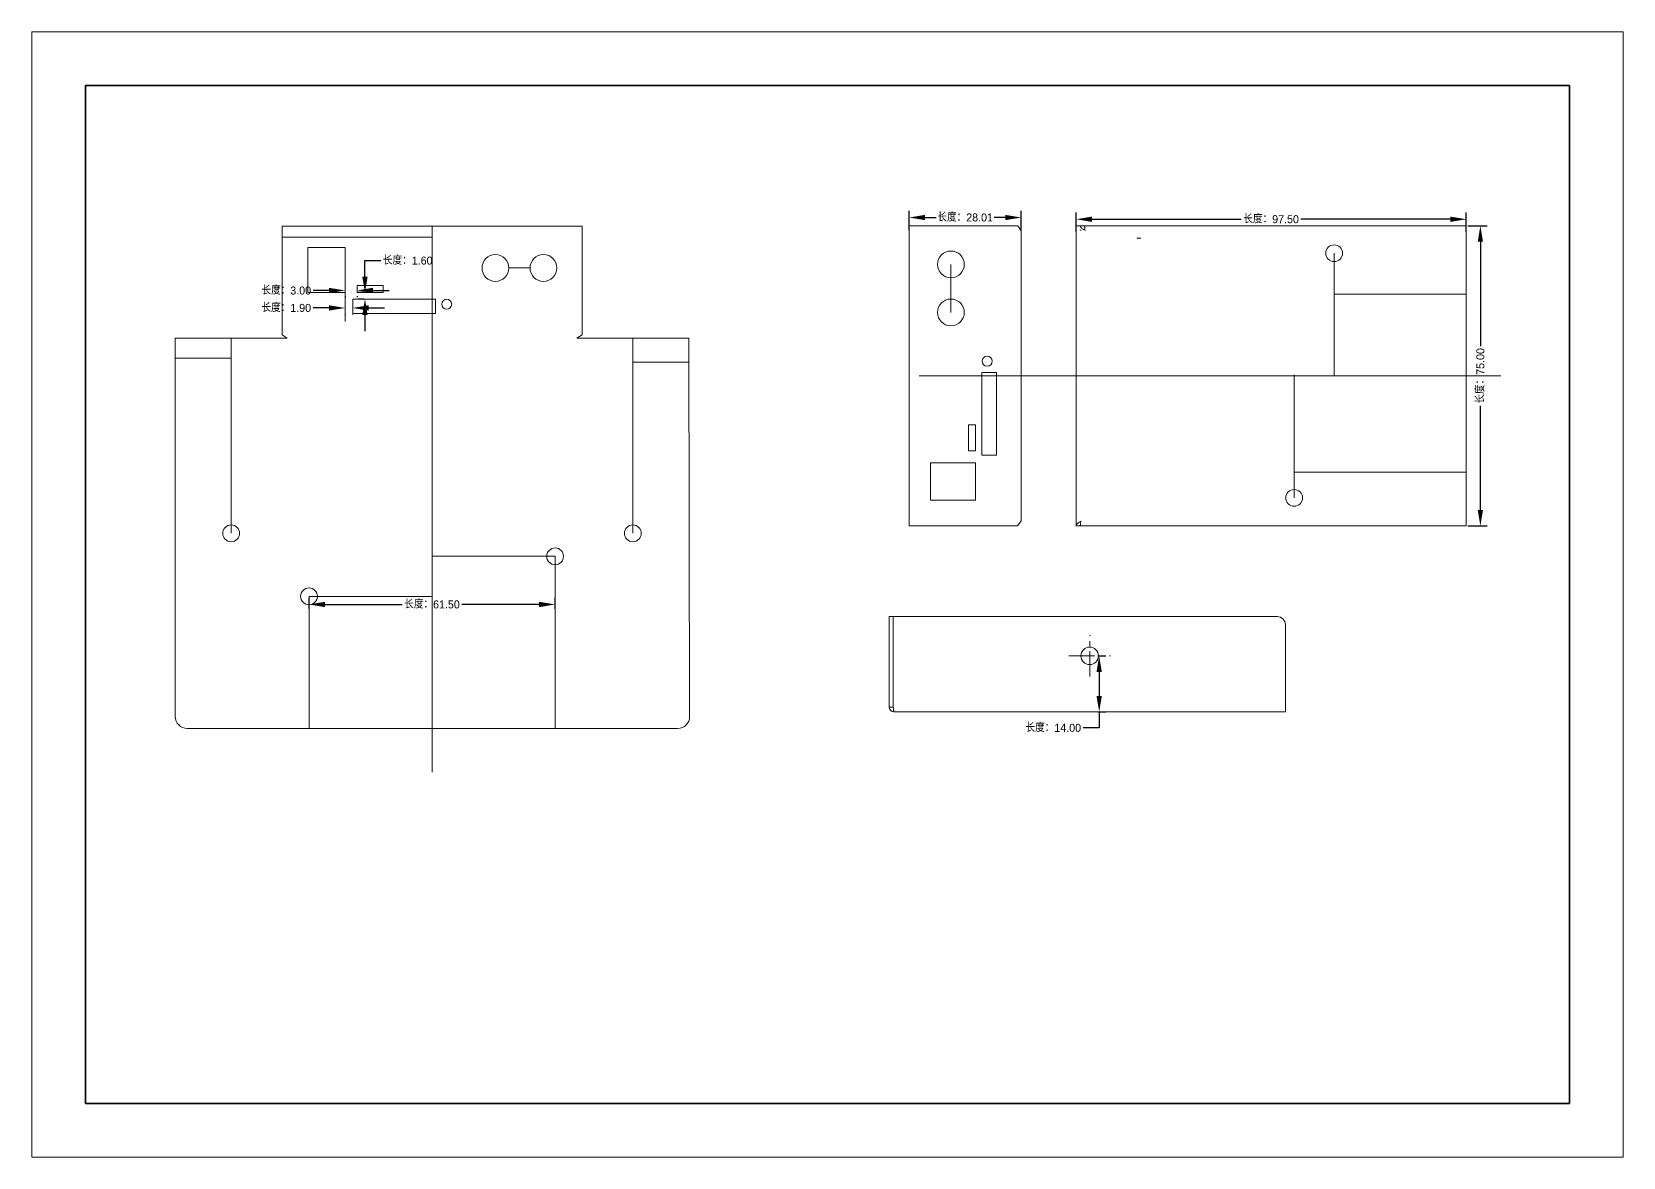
# Model space of a CAD drawing. Header units: millimetres. Extents: x 14577 to 15407, y 2074 to 2357.
# Drawn here: x 14577 to 14974.8, y 2073.8 to 2355.1 of the extents above; entities that cross this region are included whole.
import ezdxf

# ---------------------------------------------------------------- set-up
doc = ezdxf.new("R2010")
doc.units = ezdxf.units.MM
doc.header["$LTSCALE"] = 0.5
doc.header["$PDSIZE"] = -5
doc.linetypes.add('CENTERX2', pattern=[20.32, 12.7, -2.54, 2.54, -2.54])
doc.layers.get('0').update_dxf_attribs({"lineweight": 18})
doc.layers.get('Defpoints').update_dxf_attribs({"lineweight": 18})
doc.layers.add('PUB_DIM尺寸', color=3, linetype='Continuous', lineweight=20, true_color=0x00ff00)
for name, color, linetype, lineweight in [('中心线层', 1, 'CENTERX2', 15), ('文字标注', 2, 'Continuous', 18), ('粗实线层', 7, 'Continuous', 35), ('细实线层', 7, 'Continuous', 18)]:
    doc.layers.add(name, color=color, linetype=linetype, lineweight=lineweight)
doc.styles.add('OdaTtfStyle1552966015', font='', dxfattribs={"bigfont": 'hztxt.shx'})
doc.styles.add('OdaTtfStyle1552972841', font='', dxfattribs={"bigfont": 'hztxt.shx'})
doc.styles.add('OdaTtfStyle1552972908', font='', dxfattribs={"bigfont": 'hztxt.shx'})
doc.styles.add('OdaTtfStyle1552972964', font='', dxfattribs={"bigfont": 'hztxt.shx'})
doc.styles.add('OdaTtfStyle1552973134', font='', dxfattribs={"bigfont": 'hztxt.shx'})
doc.styles.add('OdaTtfStyle1552973243', font='', dxfattribs={"bigfont": 'hztxt.shx'})
doc.styles.add('OdaTtfStyle1552973267', font='', dxfattribs={"bigfont": 'hztxt.shx'})
doc.styles.add('OdaTtfStyle1552973288', font='', dxfattribs={"bigfont": 'hztxt.shx'})
doc.styles.get('OdaTtfStyle1552966015').set_extended_font_data('hztxt')
doc.styles.get('OdaTtfStyle1552972841').set_extended_font_data('hztxt')
doc.styles.get('OdaTtfStyle1552972908').set_extended_font_data('hztxt')
doc.styles.get('OdaTtfStyle1552972964').set_extended_font_data('hztxt')
doc.styles.get('OdaTtfStyle1552973134').set_extended_font_data('hztxt')
doc.styles.get('OdaTtfStyle1552973243').set_extended_font_data('hztxt')
doc.styles.get('OdaTtfStyle1552973267').set_extended_font_data('hztxt')
doc.styles.get('OdaTtfStyle1552973288').set_extended_font_data('hztxt')
doc.dimstyles.new('standard(1552966015)', dxfattribs={"dimtxt": 0.18, "dimasz": 4, "dimexe": 0.18, "dimexo": 0.0625, "dimgap": 0.571429, "dimtad": 0, "dimtoh": 1, "dimdec": 4, "dimzin": 0, "dimdsep": 46, "dimtxsty": 'OdaTtfStyle1552966015', "dimsah": 1, "dimcen": 0.09, "dimadec": 0, "dimazin": 0, "dimtfac": 1, "dimtdec": 4, "dimtofl": 0, "dimtmove": 0, "dimatfit": 3, "dimfxl": 1, "dimtolj": 1, "dimtzin": 0, "dimarcsym": 0})
doc.dimstyles.new('standard(1552972841)', dxfattribs={"dimtxt": 0.18, "dimasz": 4, "dimexe": 0.18, "dimexo": 0.0625, "dimgap": 0.571429, "dimtad": 0, "dimtoh": 1, "dimdec": 4, "dimzin": 0, "dimdsep": 46, "dimtxsty": 'OdaTtfStyle1552972841', "dimsah": 1, "dimcen": 0.09, "dimadec": 0, "dimazin": 0, "dimtfac": 1, "dimtdec": 4, "dimtofl": 0, "dimtmove": 0, "dimatfit": 3, "dimfxl": 1, "dimtolj": 1, "dimtzin": 0, "dimarcsym": 0})
doc.dimstyles.new('standard(1552972908)', dxfattribs={"dimtxt": 0.18, "dimasz": 4, "dimexe": 0.18, "dimexo": 0.0625, "dimgap": 0.571429, "dimtad": 0, "dimtoh": 1, "dimdec": 4, "dimzin": 0, "dimdsep": 46, "dimtxsty": 'OdaTtfStyle1552972908', "dimsah": 1, "dimcen": 0.09, "dimadec": 0, "dimazin": 0, "dimtfac": 1, "dimtdec": 4, "dimtofl": 0, "dimtmove": 0, "dimatfit": 3, "dimfxl": 1, "dimtolj": 1, "dimtzin": 0, "dimarcsym": 0})
doc.dimstyles.new('standard(1552972964)', dxfattribs={"dimtxt": 0.18, "dimasz": 4, "dimexe": 0.18, "dimexo": 0.0625, "dimgap": 0.571429, "dimtad": 0, "dimtoh": 1, "dimdec": 4, "dimzin": 0, "dimdsep": 46, "dimtxsty": 'OdaTtfStyle1552972964', "dimsah": 1, "dimcen": 0.09, "dimadec": 0, "dimazin": 0, "dimtfac": 1, "dimtdec": 4, "dimtofl": 0, "dimtmove": 0, "dimatfit": 3, "dimfxl": 1, "dimtolj": 1, "dimtzin": 0, "dimarcsym": 0})
doc.dimstyles.new('standard(1552973134)', dxfattribs={"dimtxt": 0.18, "dimasz": 4, "dimexe": 0.18, "dimexo": 0.0625, "dimgap": 0.571429, "dimtad": 0, "dimtoh": 1, "dimdec": 4, "dimzin": 0, "dimdsep": 46, "dimtxsty": 'OdaTtfStyle1552973134', "dimsah": 1, "dimcen": 0.09, "dimadec": 0, "dimazin": 0, "dimtfac": 1, "dimtdec": 4, "dimtofl": 0, "dimtmove": 0, "dimatfit": 3, "dimfxl": 1, "dimtolj": 1, "dimtzin": 0, "dimarcsym": 0})
doc.dimstyles.new('standard(1552973243)', dxfattribs={"dimtxt": 0.18, "dimasz": 4, "dimexe": 0.18, "dimexo": 0.0625, "dimgap": 0.571429, "dimtad": 0, "dimtoh": 1, "dimdec": 4, "dimzin": 0, "dimdsep": 46, "dimtxsty": 'OdaTtfStyle1552973243', "dimsah": 1, "dimcen": 0.09, "dimadec": 0, "dimazin": 0, "dimtfac": 1, "dimtdec": 4, "dimtofl": 0, "dimtmove": 0, "dimatfit": 3, "dimfxl": 1, "dimtolj": 1, "dimtzin": 0, "dimarcsym": 0})
doc.dimstyles.new('standard(1552973267)', dxfattribs={"dimtxt": 0.18, "dimasz": 4, "dimexe": 0.18, "dimexo": 0.0625, "dimgap": 0.571429, "dimtad": 0, "dimtoh": 1, "dimdec": 4, "dimzin": 0, "dimdsep": 46, "dimtxsty": 'OdaTtfStyle1552973267', "dimsah": 1, "dimcen": 0.09, "dimadec": 0, "dimazin": 0, "dimtfac": 1, "dimtdec": 4, "dimtofl": 0, "dimtmove": 0, "dimatfit": 3, "dimfxl": 1, "dimtolj": 1, "dimtzin": 0, "dimarcsym": 0})
doc.dimstyles.new('standard(1552973288)', dxfattribs={"dimtxt": 0.18, "dimasz": 4, "dimexe": 0.18, "dimexo": 0.0625, "dimgap": 0.571429, "dimtad": 0, "dimtoh": 1, "dimdec": 4, "dimzin": 0, "dimdsep": 46, "dimtxsty": 'OdaTtfStyle1552973288', "dimsah": 1, "dimcen": 0.09, "dimadec": 0, "dimazin": 0, "dimtfac": 1, "dimtdec": 4, "dimtofl": 0, "dimtmove": 0, "dimatfit": 3, "dimfxl": 1, "dimtolj": 1, "dimtzin": 0, "dimarcsym": 0})

# ---------------------------------------------------------------- blocks, each defined once
blk = doc.blocks.new('$CAXA_FRAME_13B17AC1$')
at = {"layer": '粗实线层'}
for p, q in [((-138.5, 95), (-138.5, -95)), ((138.5, 95), (-138.5, 95)), ((138.5, -95), (138.5, 95)), ((-138.5, -95), (138.5, -95))]:
    blk.add_line(p, q, dxfattribs=at)
at = {"layer": '细实线层'}
for p, q in [((148.5, 105), (-148.5, 105)), ((-148.5, 105), (-148.5, -105)), ((148.5, -105), (148.5, 105)), ((-148.5, -105), (148.5, -105))]:
    blk.add_line(p, q, dxfattribs=at)
blk = doc.blocks.new('*D182')
at = {"layer": 'Defpoints', "color": 0}
for p in [(14841.44, 2199.12), (14841.44, 2185.12), (14843.81, 2185.12)]:
    blk.add_point(p, dxfattribs=at)
at = {"layer": 'PUB_DIM尺寸', "color": 0, "linetype": 'Continuous', "lineweight": -2, "ltscale": 0.984829}
for p, q in [((14843.44, 2199.12), (14845.47, 2199.12)), ((14843.81, 2195.12), (14843.81, 2189.12)), ((14843.44, 2185.12), (14845.47, 2185.12)), ((14843.81, 2185.12), (14843.81, 2181.12)), ((14843.81, 2181.12), (14839.81, 2181.12))]:
    blk.add_line(p, q, dxfattribs=at)
at = {"layer": 'PUB_DIM尺寸', "color": 0}
for points in [[(14844.47, 2195.12), (14843.14, 2195.12), (14843.81, 2199.12)], [(14843.14, 2189.12), (14844.47, 2189.12), (14843.81, 2185.12)]]:
    blk.add_solid(points, dxfattribs=at)
at = {"layer": 'PUB_DIM尺寸', "color": 3, "insert": (14832.34, 2181.12), "char_height": 2, "attachment_point": 5, "style": 'OdaTtfStyle1552966015'}
blk.add_mtext('\\A1;长度：14.00', dxfattribs=at)
blk = doc.blocks.new('*D188')
at = {"layer": 'Defpoints', "color": 0}
for p in [(14660.29, 2289.89), (14662.01, 2289.89), (14662.01, 2288.29)]:
    blk.add_point(p, dxfattribs=at)
at = {"layer": 'PUB_DIM尺寸', "color": 0, "linetype": 'Continuous', "lineweight": -2, "ltscale": 0.71683}
for p, q in [((14660.29, 2297.89), (14664.29, 2297.89)), ((14660.29, 2293.89), (14660.29, 2297.89)), ((14660.01, 2289.89), (14658.63, 2289.89)), ((14660.01, 2288.29), (14658.63, 2288.29)), ((14660.29, 2284.29), (14660.29, 2280.29))]:
    blk.add_line(p, q, dxfattribs=at)
at = {"layer": 'PUB_DIM尺寸', "color": 0}
for points in [[(14659.63, 2293.89), (14660.96, 2293.89), (14660.29, 2289.89)], [(14660.96, 2284.29), (14659.63, 2284.29), (14660.29, 2288.29)]]:
    blk.add_solid(points, dxfattribs=at)
at = {"layer": 'PUB_DIM尺寸', "color": 3, "insert": (14670.99, 2297.89), "char_height": 2, "attachment_point": 5, "style": 'OdaTtfStyle1552972841'}
blk.add_mtext('\\A1;长度：1.60', dxfattribs=at)
blk = doc.blocks.new('*D189')
at = {"layer": 'Defpoints', "color": 0}
for p in [(14655.32, 2286.49), (14655.32, 2286.07), (14657.22, 2286.49)]:
    blk.add_point(p, dxfattribs=at)
at = {"layer": 'PUB_DIM尺寸', "color": 0, "linetype": 'Continuous', "lineweight": -2, "ltscale": 0.175631}
for p, q in [((14651.32, 2286.07), (14647.32, 2286.07)), ((14655.32, 2284.49), (14655.32, 2284.41)), ((14657.22, 2284.49), (14657.22, 2284.41)), ((14661.22, 2286.07), (14665.22, 2286.07))]:
    blk.add_line(p, q, dxfattribs=at)
at = {"layer": 'PUB_DIM尺寸', "color": 0}
for points in [[(14651.32, 2285.41), (14651.32, 2286.74), (14655.32, 2286.07)], [(14661.22, 2286.74), (14661.22, 2285.41), (14657.22, 2286.07)]]:
    blk.add_solid(points, dxfattribs=at)
at = {"layer": 'PUB_DIM尺寸', "color": 3, "insert": (14640.63, 2286.07), "char_height": 2, "attachment_point": 5, "style": 'OdaTtfStyle1552972908'}
blk.add_mtext('\\A1;长度：1.90', dxfattribs=at)
blk = doc.blocks.new('*D190')
at = {"layer": 'Defpoints', "color": 0}
for p in [(14655.32, 2290.98), (14655.33, 2290.44), (14658.32, 2290.98)]:
    blk.add_point(p, dxfattribs=at)
at = {"layer": 'PUB_DIM尺寸', "color": 0, "linetype": 'Continuous', "lineweight": -2, "ltscale": 0.225975}
for p, q in [((14651.33, 2290.43), (14647.33, 2290.42)), ((14655.33, 2288.98), (14655.33, 2288.77)), ((14658.33, 2288.98), (14658.33, 2288.77)), ((14662.33, 2290.45), (14666.33, 2290.45))]:
    blk.add_line(p, q, dxfattribs=at)
at = {"layer": 'PUB_DIM尺寸', "color": 0}
for points in [[(14651.33, 2289.76), (14651.32, 2291.1), (14655.33, 2290.44)], [(14662.32, 2291.11), (14662.33, 2289.78), (14658.33, 2290.44)]]:
    blk.add_solid(points, dxfattribs=at)
at = {"layer": 'PUB_DIM尺寸', "color": 3, "insert": (14640.63, 2290.42), "char_height": 2, "attachment_point": 5, "style": 'OdaTtfStyle1552972964'}
blk.add_mtext('\\A1;长度：3.00', dxfattribs=at)
blk = doc.blocks.new('*D191')
at = {"layer": 'Defpoints', "color": 0}
for p in [(14707.81, 2211.97), (14646.31, 2208.85), (14707.81, 2208.85)]:
    blk.add_point(p, dxfattribs=at)
at = {"layer": 'PUB_DIM尺寸', "color": 0, "linetype": 'Continuous', "lineweight": -2, "ltscale": 1.300229}
for p, q in [((14646.31, 2210.85), (14646.31, 2213.63)), ((14650.31, 2211.97), (14669.6, 2211.97)), ((14703.81, 2211.97), (14684.53, 2211.97)), ((14707.81, 2210.85), (14707.81, 2213.63))]:
    blk.add_line(p, q, dxfattribs=at)
at = {"layer": 'PUB_DIM尺寸', "color": 0}
for points in [[(14650.31, 2212.63), (14650.31, 2211.3), (14646.31, 2211.97)], [(14703.81, 2211.3), (14703.81, 2212.63), (14707.81, 2211.97)]]:
    blk.add_solid(points, dxfattribs=at)
at = {"layer": 'PUB_DIM尺寸', "color": 3, "insert": (14677.06, 2211.97), "char_height": 2, "attachment_point": 5, "style": 'OdaTtfStyle1552973134'}
blk.add_mtext('\\A1;长度：61.50', dxfattribs=at)
blk = doc.blocks.new('*D192')
at = {"layer": 'Defpoints', "color": 0}
for p in [(14935.54, 2308.24), (14838.04, 2303.07), (14935.54, 2303.07)]:
    blk.add_point(p, dxfattribs=at)
at = {"layer": 'PUB_DIM尺寸', "color": 0, "linetype": 'Continuous', "lineweight": -2, "ltscale": 2.151917}
for p, q in [((14838.04, 2305.07), (14838.04, 2309.9)), ((14842.04, 2308.24), (14879.32, 2308.24)), ((14931.54, 2308.24), (14894.25, 2308.24)), ((14935.54, 2305.07), (14935.54, 2309.9))]:
    blk.add_line(p, q, dxfattribs=at)
at = {"layer": 'PUB_DIM尺寸', "color": 0}
for points in [[(14842.04, 2308.9), (14842.04, 2307.57), (14838.04, 2308.24)], [(14931.54, 2307.57), (14931.54, 2308.9), (14935.54, 2308.24)]]:
    blk.add_solid(points, dxfattribs=at)
at = {"layer": 'PUB_DIM尺寸', "color": 3, "insert": (14886.79, 2308.24), "char_height": 2, "attachment_point": 5, "style": 'OdaTtfStyle1552973243'}
blk.add_mtext('\\A1;长度：97.50', dxfattribs=at)
blk = doc.blocks.new('*D193')
at = {"layer": 'Defpoints', "color": 0}
for p in [(14933.92, 2306.6), (14933.92, 2231.6), (14939.09, 2231.6)]:
    blk.add_point(p, dxfattribs=at)
at = {"layer": 'PUB_DIM尺寸', "color": 0, "linetype": 'Continuous', "lineweight": -2, "ltscale": 2.151917}
for p, q in [((14935.92, 2306.6), (14940.75, 2306.6)), ((14939.09, 2302.6), (14939.09, 2276.56)), ((14939.09, 2235.6), (14939.09, 2261.63)), ((14935.92, 2231.6), (14940.75, 2231.6))]:
    blk.add_line(p, q, dxfattribs=at)
at = {"layer": 'PUB_DIM尺寸', "color": 0}
for points in [[(14939.75, 2302.6), (14938.42, 2302.6), (14939.09, 2306.6)], [(14938.42, 2235.6), (14939.75, 2235.6), (14939.09, 2231.6)]]:
    blk.add_solid(points, dxfattribs=at)
at = {"layer": 'PUB_DIM尺寸', "color": 3, "insert": (14939.09, 2269.1), "char_height": 2, "attachment_point": 5, "rotation": 90, "style": 'OdaTtfStyle1552973267'}
blk.add_mtext('\\A1;长度：75.00', dxfattribs=at)
blk = doc.blocks.new('*D194')
at = {"layer": 'Defpoints', "color": 0}
for p in [(14824.32, 2308.67), (14796.31, 2303.5), (14824.32, 2303.5)]:
    blk.add_point(p, dxfattribs=at)
at = {"layer": 'PUB_DIM尺寸', "color": 0, "linetype": 'Continuous', "lineweight": -2, "ltscale": 2.151917}
for p, q in [((14796.31, 2305.5), (14796.31, 2310.33)), ((14800.31, 2308.67), (14803.05, 2308.67)), ((14820.32, 2308.67), (14817.59, 2308.67)), ((14824.32, 2305.5), (14824.32, 2310.33))]:
    blk.add_line(p, q, dxfattribs=at)
at = {"layer": 'PUB_DIM尺寸', "color": 0}
for points in [[(14800.31, 2309.33), (14800.31, 2308), (14796.31, 2308.67)], [(14820.32, 2308), (14820.32, 2309.33), (14824.32, 2308.67)]]:
    blk.add_solid(points, dxfattribs=at)
at = {"layer": 'PUB_DIM尺寸', "color": 3, "insert": (14810.32, 2308.67), "char_height": 2, "attachment_point": 5, "style": 'OdaTtfStyle1552973288'}
blk.add_mtext('\\A1;长度：28.01', dxfattribs=at)

msp = doc.modelspace()

# ---------------------------------------------------------------- linework, layer by layer
at = {"color": 3, "linetype": 'Continuous', "lineweight": 15}
for p, q in [((14639.5618, 2279.3782), (14639.5618, 2306.4962)), ((14714.5618, 2306.4962), (14639.5618, 2306.4962)), ((14714.5618, 2306.4962), (14714.5618, 2279.3782)), ((14796.31448, 2306.59796), (14796.31448, 2231.59796)), ((14796.31448, 2306.59796), (14823.43248, 2306.59796)), ((14823.44085, 2306.60647), (14824.32285, 2305.30647)), ((14838.03621, 2231.59796), (14838.03621, 2306.59796)), ((14935.53621, 2306.59796), (14838.03621, 2306.59796)), ((14840.28478, 2305.42703), (14840.26112, 2305.64866)), ((14935.53621, 2231.59796), (14935.53621, 2306.59796)), ((14640.8618, 2278.4962), (14639.5618, 2279.3782)), ((14714.5703, 2279.36984), (14713.2703, 2278.48783)), ((14612.8618, 2278.4962), (14612.8618, 2183.9962)), ((14640.8618, 2278.4962), (14612.8618, 2278.4962)), ((14713.2618, 2278.4962), (14741.2618, 2278.4962)), ((14741.4264, 2183.9962), (14741.2618, 2278.4962)), ((14823.43248, 2231.59796), (14796.31448, 2231.59796)), ((14824.31448, 2232.89796), (14823.43248, 2231.59796)), ((14838.03621, 2231.59796), (14935.53621, 2231.59796)), ((14839.22032, 2232.79796), (14839.19667, 2232.57633)), ((14791.34277, 2208.91875), (14791.34277, 2186.31875)), ((14792.34277, 2186.31875), (14792.34277, 2208.91875)), ((14888.34277, 2208.91875), (14792.34277, 2208.91875)), ((14890.34277, 2185.11875), (14890.34277, 2206.91875)), ((14792.36643, 2186.09712), (14792.34277, 2186.31875)), ((14890.34277, 2185.11875), (14792.54277, 2185.11875)), ((14615.8618, 2180.9962), (14738.45367, 2180.9962))]:
    msp.add_line(p, q, dxfattribs=at)
at = {"color": 7, "linetype": 'Continuous', "lineweight": 15}
for p, q in [((14853.23621, 2303.48522), (14854.23621, 2303.48522)), ((14853.23621, 2231.59796), (14854.23621, 2231.59796)), ((14791.34277, 2208.91875), (14792.34277, 2208.91875)), ((14791.34277, 2186.31875), (14792.34277, 2186.31875))]:
    msp.add_line(p, q, dxfattribs=at)
at = {"color": 3, "linetype": 'Continuous', "lineweight": 15}
msp.add_circle((14841.44277, 2199.11875), 2.19, dxfattribs=at)
for centre, radius, start, end in [((14888.34277, 2206.91875), 2, 0, 90), ((14615.8618, 2183.9962), 3, 180, 270), ((14738.45367, 2183.9962), 3, 270, 0), ((14792.54277, 2186.31875), 1.2, 180, 270)]:
    msp.add_arc(centre, radius, start, end, dxfattribs=at)
for points in [[(14839.04999, 2305.57746), (14839.12796, 2305.52685), (14839.20637, 2305.47694), (14839.28478, 2305.42703)], [(14839.22032, 2232.79796), (14839.14192, 2232.74805), (14839.06351, 2232.69813), (14838.98554, 2232.64753)]]:
    msp.add_open_spline(points, degree=3, dxfattribs=at)
for points, knots in [([(14839.08478, 2306.62703), (14839.08478, 2306.5829), (14839.09766, 2306.4913), (14839.15296, 2306.35768), (14839.24127, 2306.226), (14839.40685, 2306.043), (14839.67925, 2305.82305), (14839.92029, 2305.66166), (14840.04999, 2305.57746)], [0, 0, 0, 0, 0.13247837, 0.273857905, 0.430678757, 0.606184822, 1.012977443, 1.477226954, 1.477226954, 1.477226954, 1.477226954]), ([(14840.26112, 2305.64866), (14840.24718, 2305.77777), (14840.22663, 2305.96338), (14840.19661, 2306.19721), (14840.17495, 2306.34189), (14840.1544, 2306.45861), (14840.13223, 2306.54683), (14840.1154, 2306.59956), (14840.09426, 2306.62703), (14840.08478, 2306.62703)], [0, 0, 0, 0, 0.389993902, 0.56064502, 0.708251807, 0.828577832, 0.918469773, 0.976166226, 1.00463551, 1.00463551, 1.00463551, 1.00463551]), ([(14838.98554, 2232.64753), (14838.85584, 2232.56333), (14838.6148, 2232.40194), (14838.3424, 2232.18199), (14838.17682, 2231.99899), (14838.08851, 2231.86731), (14838.03321, 2231.73369), (14838.02032, 2231.64209), (14838.02032, 2231.59796)], [0, 0, 0, 0, 0.464249512, 0.871042133, 1.046548198, 1.20336905, 1.344748585, 1.477226954, 1.477226954, 1.477226954, 1.477226954]), ([(14839.19667, 2232.57633), (14839.18273, 2232.44722), (14839.16218, 2232.26161), (14839.13216, 2232.02778), (14839.1105, 2231.8831), (14839.08994, 2231.76638), (14839.06778, 2231.67816), (14839.05095, 2231.62543), (14839.0298, 2231.59796), (14839.02032, 2231.59796)], [0, 0, 0, 0, 0.389993902, 0.56064502, 0.708251807, 0.828577832, 0.918469773, 0.976166226, 1.00463551, 1.00463551, 1.00463551, 1.00463551]), ([(14792.54277, 2185.11875), (14792.53329, 2185.11875), (14792.51215, 2185.14622), (14792.49532, 2185.19895), (14792.47315, 2185.28717), (14792.4526, 2185.40389), (14792.43094, 2185.54857), (14792.40092, 2185.7824), (14792.38037, 2185.96801), (14792.36643, 2186.09712)], [0, 0, 0, 0, 0.028469284, 0.086165737, 0.176057677, 0.296383703, 0.44399049, 0.614641607, 1.00463551, 1.00463551, 1.00463551, 1.00463551])]:
    msp.add_open_spline(points, degree=3, knots=knots, dxfattribs=at)
at = {"layer": '中心线层'}
for p, q in [((14841.44277, 2193.92875), (14841.44277, 2204.30875)), ((14836.25277, 2199.11875), (14846.63277, 2199.11875))]:
    msp.add_line(p, q, dxfattribs=at)
at = {"layer": '文字标注', "color": 7, "linetype": 'Continuous', "lineweight": 13, "ltscale": 1.588427}
msp.add_line((14639.5618, 2303.73427), (14677.0618, 2303.73427), dxfattribs=at)
at = {"layer": '文字标注'}
for p, q in [((14677.0618, 2306.57991), (14677.0618, 2170.04172)), ((14655.32454, 2301.14321), (14646.02454, 2301.14321)), ((14646.02454, 2301.14321), (14646.02454, 2289.89321)), ((14655.32454, 2289.89321), (14655.32454, 2301.14321)), ((14646.02454, 2289.89321), (14655.32454, 2289.89321)), ((14677.92454, 2288.29321), (14657.22454, 2288.29321)), ((14657.22454, 2288.29321), (14657.22454, 2284.69321)), ((14677.92454, 2284.69321), (14677.92454, 2288.29321)), ((14657.22454, 2284.69321), (14677.92454, 2284.69321)), ((14798.85186, 2269.09796), (14944.16159, 2269.09796)), ((14814.51748, 2269.9607), (14814.51748, 2249.2607)), ((14818.11748, 2269.9607), (14814.51748, 2269.9607)), ((14818.11748, 2249.2607), (14818.11748, 2269.9607)), ((14801.66748, 2247.3607), (14801.66748, 2238.0607)), ((14812.91748, 2247.3607), (14801.66748, 2247.3607)), ((14812.91748, 2238.0607), (14812.91748, 2247.3607)), ((14814.51748, 2249.2607), (14818.11748, 2249.2607)), ((14801.66748, 2238.0607), (14812.91748, 2238.0607))]:
    msp.add_line(p, q, dxfattribs=at)
at = {"layer": '文字标注', "color": 3, "linetype": 'Continuous', "lineweight": 13, "ltscale": 1.296622}
msp.add_line((14824.32285, 2305.30647), (14824.31448, 2232.89796), dxfattribs=at)
at = {"layer": '文字标注', "color": 7, "linetype": 'Continuous', "lineweight": 13, "ltscale": 0.663732}
msp.add_line((14655.32454, 2299.24158), (14655.32454, 2282.71466), dxfattribs=at)
at = {"layer": '文字标注', "color": 7, "linetype": 'Continuous', "lineweight": 13, "ltscale": 3.38335}
for p, q in [((14902.53621, 2268.98934), (14902.53621, 2299.73934)), ((14892.53621, 2238.59796), (14892.53621, 2269.34796))]:
    msp.add_line(p, q, dxfattribs=at)
at = {"layer": '文字标注', "color": 7, "linetype": 'Continuous', "lineweight": 13, "ltscale": 0.553752}
msp.add_line((14696.2592, 2296.06927), (14701.5592, 2296.06927), dxfattribs=at)
at = {"layer": '文字标注', "color": 7, "linetype": 'Continuous', "lineweight": 13, "ltscale": 8.393513}
msp.add_line((14806.74141, 2296.94536), (14806.74141, 2284.94536), dxfattribs=at)
at = {"layer": '文字标注', "color": 2, "linetype": 'Continuous', "lineweight": 13, "ltscale": 0.869026}
for p, q in [((14658.32453, 2289.89311), (14658.32453, 2291.64311)), ((14658.32453, 2291.64311), (14664.82453, 2291.64311)), ((14664.82453, 2291.64311), (14664.82453, 2289.89311)), ((14664.82453, 2289.89311), (14658.32453, 2289.89311)), ((14811.16758, 2250.36069), (14811.16758, 2256.86069)), ((14811.16758, 2256.86069), (14812.91758, 2256.86069)), ((14812.91758, 2256.86069), (14812.91758, 2250.36069)), ((14812.91758, 2250.36069), (14811.16758, 2250.36069))]:
    msp.add_line(p, q, dxfattribs=at)
at = {"layer": '文字标注', "color": 7, "linetype": 'Continuous', "lineweight": 13, "ltscale": 1.657084}
for p, q in [((14902.53621, 2289.51114), (14935.53621, 2289.51114)), ((14892.53621, 2245.01114), (14935.53621, 2245.01114))]:
    msp.add_line(p, q, dxfattribs=at)
at = {"layer": '文字标注', "color": 7, "linetype": 'Continuous', "lineweight": 13, "ltscale": 2.528309}
for p, q in [((14626.8618, 2278.4962), (14626.8618, 2229.7462)), ((14727.2618, 2278.4962), (14727.2618, 2229.7462)), ((14612.8618, 2273.54975), (14626.8618, 2273.54975)), ((14727.17766, 2272.53843), (14741.17766, 2272.53843))]:
    msp.add_line(p, q, dxfattribs=at)
at = {"layer": '文字标注', "color": 7, "linetype": 'Continuous', "lineweight": 13, "ltscale": 1.692518}
for p, q in [((14677.0618, 2223.9962), (14707.8118, 2223.9962)), ((14646.3118, 2213.9962), (14677.0618, 2213.9962))]:
    msp.add_line(p, q, dxfattribs=at)
at = {"layer": '文字标注', "color": 7, "linetype": 'Continuous', "lineweight": 13, "ltscale": 2.629584}
for p, q in [((14707.8118, 2180.9962), (14707.8118, 2223.9962)), ((14646.3118, 2180.9962), (14646.3118, 2213.9962))]:
    msp.add_line(p, q, dxfattribs=at)
at = {"layer": '文字标注'}
for centre, radius in [((14692.9092, 2296.06927), 3.35), ((14704.9092, 2296.06927), 3.35), ((14806.74141, 2296.94536), 3.35), ((14902.53621, 2299.73934), 2.1), ((14680.72454, 2286.99321), 1.25), ((14806.74141, 2284.94536), 3.35), ((14815.81748, 2272.7607), 1.25), ((14892.53621, 2238.59796), 2.1), ((14626.8618, 2229.7462), 2.1), ((14727.2618, 2229.7462), 2.1), ((14707.8118, 2223.9962), 2.1), ((14646.3118, 2213.9962), 2.1)]:
    msp.add_circle(centre, radius, dxfattribs=at)

# ---------------------------------------------------------------- block references
at = {"layer": '粗实线层', "xscale": 1.339222046977739, "yscale": 1.339222046977739, "zscale": 1.339222046977739}
msp.add_blockref('$CAXA_FRAME_13B17AC1$', (14775.90457, 2214.45764), dxfattribs=at)

# ---------------------------------------------------------------- dimensions: what is measured, and where the dimension line sits
at = {"layer": 'PUB_DIM尺寸', "color": 1, "linetype": 'Continuous', "ltscale": 2.151917, "true_color": 0xff0000}
for p1, p2, text, dimstyle, picture, middle in [((14796.31448, 2303.50109), (14824.32264, 2303.50109), '长度：28.01', 'standard(1552973288)', '*D194', (14810.31856, 2308.66569)), ((14838.03621, 2303.07071), (14935.53621, 2303.07071), '长度：97.50', 'standard(1552973243)', '*D192', (14886.78621, 2308.23531)), ((14933.92319, 2306.59796), (14933.92319, 2231.59796), '长度：75.00', 'standard(1552973267)', '*D193', (14939.0878, 2269.09796))]:
    dim = msp.add_aligned_dim(p1=p1, p2=p2, distance=5.1646, text=text, dimstyle=dimstyle, override={"dimtxt": 2, "dimasz": 4, "dimexe": 1.666667, "dimexo": 2, "dimgap": 1, "dimclrt": 3}, dxfattribs=at)
    dim.commit()
    dim.dimension.update_dxf_attribs({"geometry": picture, "text_midpoint": middle})
at = {"layer": 'PUB_DIM尺寸', "color": 1, "linetype": 'Continuous', "ltscale": 0.71683, "true_color": 0xff0000}
dim = msp.add_aligned_dim(p1=(14662.01412, 2288.29321), p2=(14662.01412, 2289.89311), distance=1.72039, text='长度：1.60', dimstyle='standard(1552972841)', override={"dimtxt": 2, "dimasz": 4, "dimexe": 1.666667, "dimexo": 2, "dimgap": 1, "dimclrt": 3}, dxfattribs=at)
dim.commit()
dim.dimension.update_dxf_attribs({"geometry": '*D188', "text_midpoint": (14670.98888, 2297.89311)})
at = {"layer": 'PUB_DIM尺寸', "color": 1, "linetype": 'Continuous', "ltscale": 0.225975, "true_color": 0xff0000}
dim = msp.add_aligned_dim(p1=(14658.32453, 2290.98298), p2=(14655.32454, 2290.97812), distance=0.54234, text='长度：3.00', dimstyle='standard(1552972964)', override={"dimtxt": 2, "dimasz": 4, "dimexe": 1.666667, "dimexo": 2, "dimgap": 1, "dimclrt": 3}, dxfattribs=at)
dim.commit()
dim.dimension.update_dxf_attribs({"geometry": '*D190', "text_midpoint": (14640.63027, 2290.42282)})
at = {"layer": 'PUB_DIM尺寸', "color": 1, "linetype": 'Continuous', "ltscale": 0.175631, "true_color": 0xff0000}
dim = msp.add_aligned_dim(p1=(14657.22454, 2286.49321), p2=(14655.32454, 2286.49321), distance=0.42151, text='长度：1.90', dimstyle='standard(1552972908)', override={"dimtxt": 2, "dimasz": 4, "dimexe": 1.666667, "dimexo": 2, "dimgap": 1, "dimclrt": 3}, dxfattribs=at)
dim.commit()
dim.dimension.update_dxf_attribs({"geometry": '*D189', "text_midpoint": (14640.62938, 2286.07169)})
at = {"layer": 'PUB_DIM尺寸', "color": 1, "linetype": 'Continuous', "ltscale": 1.300229, "true_color": 0xff0000}
dim = msp.add_aligned_dim(p1=(14646.3118, 2208.84772), p2=(14707.8118, 2208.84772), distance=3.12055, text='长度：61.50', dimstyle='standard(1552973134)', override={"dimtxt": 2, "dimasz": 4, "dimexe": 1.666667, "dimexo": 2, "dimgap": 1, "dimclrt": 3}, dxfattribs=at)
dim.commit()
dim.dimension.update_dxf_attribs({"geometry": '*D191', "text_midpoint": (14677.0618, 2211.96827)})
at = {"layer": 'PUB_DIM尺寸', "color": 1, "linetype": 'Continuous', "ltscale": 0.984829}
dim = msp.add_aligned_dim(p1=(14841.44277, 2199.11875), p2=(14841.44277, 2185.11875), distance=2.36359, text='长度：14.00', dimstyle='standard(1552966015)', override={"dimtxt": 2, "dimasz": 4, "dimexe": 1.666667, "dimexo": 2, "dimgap": 1, "dimclrt": 3}, dxfattribs=at)
dim.commit()
dim.dimension.update_dxf_attribs({"geometry": '*D182', "text_midpoint": (14832.34198, 2181.11875)})

doc.saveas('drawing.dxf')
